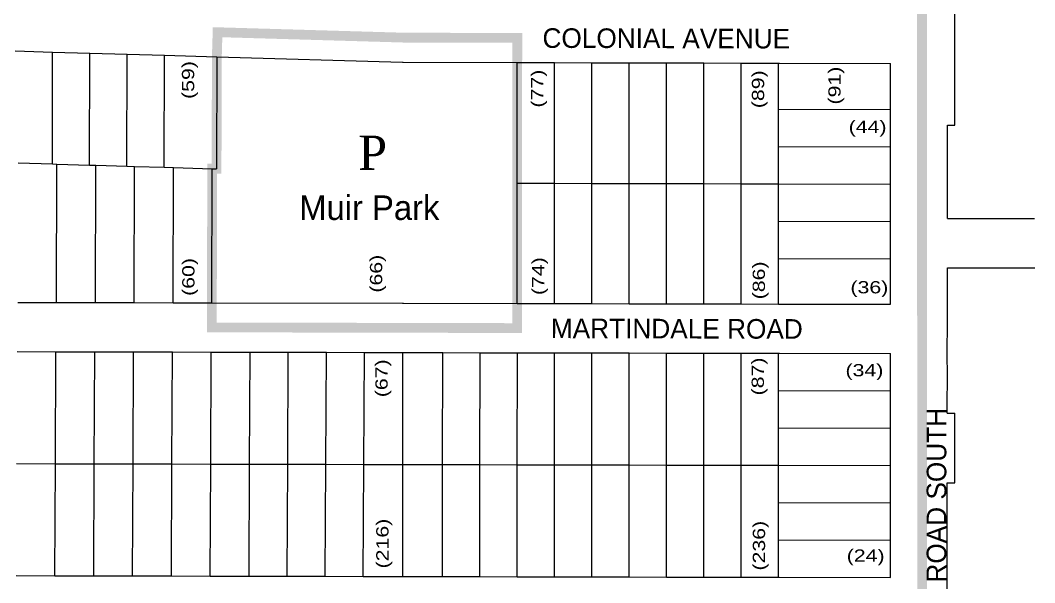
# Model space of a CAD drawing. Header units: millimetres. Extents: x 1745962 to 1749233, y 4525379 to 4529927.
# Drawn here: x 1748158.2 to 1748572.2, y 4528803.7 to 4529033.3 of the extents above; entities that cross this region are included whole.
import ezdxf
from ezdxf.enums import TextEntityAlignment as Align

# ---------------------------------------------------------------- set-up
doc = ezdxf.new("R2010")
doc.units = ezdxf.units.MM
doc.header["$LTSCALE"] = 10
doc.header["$MEASUREMENT"] = 0
for name, color, linetype in [('AROLL_ADDRESS', 44, 'Continuous'), ('AROLL_LOTS', 8, 'Continuous'), ('AROLL_ROADS', 7, 'Continuous'), ('PARKS', 62, 'Continuous'), ('ZONING_STANDARDS', 140, 'Continuous'), ('ZONING_ZONES', 140, 'Continuous')]:
    doc.layers.add(name, color=color, linetype=linetype)
doc.styles.add('DUTCH', font='dutcheb.ttf')
doc.styles.add('Univers Condensed', font='UNVR57W.TTF')
doc.styles.add('Univers Light Condensed', font='unvr47a.ttf')

msp = doc.modelspace()

# ---------------------------------------------------------------- linework, layer by layer
at = {"layer": 'AROLL_LOTS'}
for p, q in [((1748156.16, 4529020.79), (1748171.39, 4529020.34)), ((1748171.27, 4528974.63), (1748171.39, 4529020.34)), ((1748171.39, 4529020.34), (1748186.62, 4529019.89)), ((1748186.5, 4528974.18), (1748186.62, 4529019.89)), ((1748186.62, 4529019.89), (1748201.86, 4529019.45)), ((1748201.74, 4528973.73), (1748201.86, 4529019.45)), ((1748201.86, 4529019.45), (1748217.09, 4529019.01)), ((1748216.97, 4528973.29), (1748217.09, 4529019.01)), ((1748217.09, 4529019.01), (1748238.41, 4529018.38)), ((1748238.41, 4529018.38), (1748238.29, 4528972.67)), ((1748238.41, 4529018.38), (1748314.18, 4529016.17)), ((1748314.18, 4529016.17), (1748314.49, 4529016.16)), ((1748314.49, 4529016.16), (1748361.02, 4529016.04)), ((1748361.02, 4529016.04), (1748376.26, 4529016.01)), ((1748361.02, 4528966.78), (1748361.02, 4529016.04)), ((1748376.25, 4528966.74), (1748376.26, 4529016.01)), ((1748376.26, 4529016.01), (1748391.5, 4529015.97)), ((1748391.49, 4528966.71), (1748391.5, 4529015.97)), ((1748391.5, 4529015.97), (1748406.73, 4529015.94)), ((1748406.72, 4528966.67), (1748406.73, 4529015.94)), ((1748406.73, 4529015.94), (1748421.98, 4529015.9)), ((1748421.97, 4528966.64), (1748421.98, 4529015.9)), ((1748421.98, 4529015.9), (1748437.21, 4529015.87)), ((1748437.2, 4528966.61), (1748437.21, 4529015.87)), ((1748437.21, 4529015.87), (1748452.45, 4529015.83)), ((1748452.44, 4528966.57), (1748452.45, 4529015.83)), ((1748452.45, 4529015.83), (1748467.69, 4529015.8)), ((1748467.68, 4528997.02), (1748467.69, 4529015.8)), ((1748467.69, 4529015.8), (1748468, 4529015.8)), ((1748468, 4529015.8), (1748513.41, 4529015.69)), ((1748513.4, 4528996.91), (1748513.41, 4529015.69)), ((1748467.68, 4528997.02), (1748513.4, 4528996.91)), ((1748467.68, 4528981.77), (1748467.68, 4528997.02)), ((1748513.4, 4528981.67), (1748513.4, 4528996.91)), ((1748467.68, 4528981.77), (1748513.4, 4528981.67)), ((1748467.68, 4528966.54), (1748467.68, 4528981.77)), ((1748513.4, 4528966.42), (1748513.4, 4528981.67)), ((1748157.27, 4528975.04), (1748171.27, 4528974.63)), ((1748171.27, 4528974.63), (1748173.13, 4528974.58)), ((1748172.98, 4528918.11), (1748173.13, 4528974.58)), ((1748173.13, 4528974.58), (1748186.5, 4528974.18)), ((1748186.5, 4528974.18), (1748188.97, 4528974.11)), ((1748188.83, 4528918.07), (1748188.97, 4528974.11)), ((1748188.97, 4528974.11), (1748201.74, 4528973.73)), ((1748201.74, 4528973.73), (1748204.82, 4528973.65)), ((1748204.67, 4528918.04), (1748204.82, 4528973.65)), ((1748204.82, 4528973.65), (1748216.97, 4528973.29)), ((1748216.97, 4528973.29), (1748220.66, 4528973.19)), ((1748220.52, 4528918.01), (1748220.66, 4528973.19)), ((1748220.66, 4528973.19), (1748236.52, 4528972.71)), ((1748236.38, 4528917.96), (1748236.52, 4528972.71)), ((1748236.52, 4528972.71), (1748238.29, 4528972.67)), ((1748361, 4528917.69), (1748361.02, 4528966.78)), ((1748361.02, 4528966.78), (1748376.25, 4528966.74)), ((1748376.24, 4528917.66), (1748376.25, 4528966.74)), ((1748376.25, 4528966.74), (1748391.49, 4528966.71)), ((1748391.48, 4528917.62), (1748391.49, 4528966.71)), ((1748391.49, 4528966.71), (1748406.72, 4528966.67)), ((1748406.72, 4528966.67), (1748421.97, 4528966.64)), ((1748406.72, 4528917.59), (1748406.72, 4528966.67)), ((1748421.95, 4528917.56), (1748421.97, 4528966.64)), ((1748421.97, 4528966.64), (1748437.2, 4528966.61)), ((1748437.19, 4528917.52), (1748437.2, 4528966.61)), ((1748437.2, 4528966.61), (1748452.44, 4528966.57)), ((1748452.43, 4528917.49), (1748452.44, 4528966.57)), ((1748452.44, 4528966.57), (1748467.68, 4528966.54)), ((1748467.67, 4528951.29), (1748467.68, 4528966.54)), ((1748467.68, 4528966.54), (1748513.4, 4528966.42)), ((1748513.39, 4528951.19), (1748513.4, 4528966.42)), ((1748467.67, 4528951.29), (1748513.39, 4528951.19)), ((1748467.67, 4528936.06), (1748467.67, 4528951.29)), ((1748513.39, 4528935.95), (1748513.39, 4528951.19)), ((1748467.67, 4528936.06), (1748513.39, 4528935.95)), ((1748467.67, 4528917.46), (1748467.67, 4528936.06)), ((1748513.39, 4528917.36), (1748513.39, 4528935.95)), ((1748157.12, 4528918.14), (1748172.98, 4528918.11)), ((1748172.98, 4528918.11), (1748188.83, 4528918.07)), ((1748188.83, 4528918.07), (1748204.67, 4528918.04)), ((1748204.67, 4528918.04), (1748220.52, 4528918.01)), ((1748220.52, 4528918.01), (1748236.38, 4528917.96)), ((1748236.38, 4528917.96), (1748314.24, 4528917.8)), ((1748314.24, 4528917.8), (1748314.54, 4528917.8)), ((1748314.54, 4528917.8), (1748361, 4528917.69)), ((1748361, 4528917.69), (1748376.24, 4528917.66)), ((1748376.24, 4528917.66), (1748391.48, 4528917.62)), ((1748391.48, 4528917.62), (1748406.72, 4528917.59)), ((1748406.72, 4528917.59), (1748421.95, 4528917.56)), ((1748421.95, 4528917.56), (1748437.19, 4528917.52)), ((1748437.19, 4528917.52), (1748452.43, 4528917.49)), ((1748452.43, 4528917.49), (1748467.67, 4528917.46)), ((1748467.67, 4528917.46), (1748467.97, 4528917.46)), ((1748467.97, 4528917.46), (1748513.39, 4528917.36)), ((1748156.91, 4528898.04), (1748172.76, 4528898)), ((1748172.56, 4528852.28), (1748172.76, 4528898)), ((1748172.76, 4528898), (1748188.62, 4528897.97)), ((1748188.4, 4528852.25), (1748188.62, 4528897.97)), ((1748188.62, 4528897.97), (1748204.46, 4528897.94)), ((1748204.24, 4528852.21), (1748204.46, 4528897.94)), ((1748204.46, 4528897.94), (1748220.31, 4528897.89)), ((1748220.1, 4528852.18), (1748220.31, 4528897.89)), ((1748220.31, 4528897.89), (1748236.16, 4528897.86)), ((1748235.94, 4528852.15), (1748236.16, 4528897.86)), ((1748236.16, 4528897.86), (1748252.01, 4528897.82)), ((1748251.79, 4528852.11), (1748252.01, 4528897.82)), ((1748252.01, 4528897.82), (1748267.55, 4528897.79)), ((1748267.33, 4528852.08), (1748267.55, 4528897.79)), ((1748267.55, 4528897.79), (1748283.1, 4528897.76)), ((1748282.87, 4528852.04), (1748283.1, 4528897.76)), ((1748283.1, 4528897.76), (1748298.63, 4528897.72)), ((1748298.42, 4528852.01), (1748298.63, 4528897.72)), ((1748298.63, 4528897.72), (1748314.08, 4528897.69)), ((1748314.08, 4528897.69), (1748314.38, 4528897.69)), ((1748314.38, 4528897.69), (1748330.59, 4528897.65)), ((1748314.38, 4528851.98), (1748314.38, 4528897.69)), ((1748330.53, 4528851.93), (1748330.59, 4528897.65)), ((1748330.59, 4528897.65), (1748345.82, 4528897.61)), ((1748345.77, 4528851.9), (1748345.82, 4528897.61)), ((1748345.82, 4528897.61), (1748361.05, 4528897.59)), ((1748361, 4528851.86), (1748361.05, 4528897.59)), ((1748361.05, 4528897.59), (1748376.28, 4528897.55)), ((1748376.24, 4528851.83), (1748376.28, 4528897.55)), ((1748376.28, 4528897.55), (1748391.52, 4528897.52)), ((1748391.48, 4528851.8), (1748391.52, 4528897.52)), ((1748391.52, 4528897.52), (1748406.75, 4528897.48)), ((1748406.72, 4528851.76), (1748406.75, 4528897.48)), ((1748406.75, 4528897.48), (1748421.98, 4528897.45)), ((1748421.95, 4528851.73), (1748421.98, 4528897.45)), ((1748421.98, 4528897.45), (1748437.21, 4528897.41)), ((1748437.19, 4528851.69), (1748437.21, 4528897.41)), ((1748437.21, 4528897.41), (1748452.45, 4528897.38)), ((1748452.42, 4528851.66), (1748452.45, 4528897.38)), ((1748452.45, 4528897.38), (1748467.68, 4528897.34)), ((1748467.68, 4528897.34), (1748467.99, 4528897.34)), ((1748467.68, 4528882.11), (1748467.68, 4528897.34)), ((1748467.99, 4528897.34), (1748513.38, 4528897.25)), ((1748513.38, 4528882), (1748513.38, 4528897.25)), ((1748467.67, 4528866.87), (1748467.68, 4528882.11)), ((1748467.68, 4528882.11), (1748513.38, 4528882)), ((1748513.37, 4528866.77), (1748513.38, 4528882)), ((1748467.66, 4528851.63), (1748467.67, 4528866.87)), ((1748467.67, 4528866.87), (1748513.37, 4528866.77)), ((1748513.37, 4528851.52), (1748513.37, 4528866.77)), ((1748156.71, 4528852.33), (1748172.56, 4528852.28)), ((1748172.34, 4528806.57), (1748172.56, 4528852.28)), ((1748172.56, 4528852.28), (1748188.4, 4528852.25)), ((1748188.2, 4528806.54), (1748188.4, 4528852.25)), ((1748188.4, 4528852.25), (1748204.24, 4528852.21)), ((1748204.04, 4528806.5), (1748204.24, 4528852.21)), ((1748204.24, 4528852.21), (1748220.1, 4528852.18)), ((1748219.88, 4528806.47), (1748220.1, 4528852.18)), ((1748220.1, 4528852.18), (1748235.94, 4528852.15)), ((1748235.72, 4528806.43), (1748235.94, 4528852.15)), ((1748235.94, 4528852.15), (1748251.79, 4528852.11)), ((1748251.57, 4528806.4), (1748251.79, 4528852.11)), ((1748251.79, 4528852.11), (1748267.33, 4528852.08)), ((1748267.11, 4528806.36), (1748267.33, 4528852.08)), ((1748267.33, 4528852.08), (1748282.87, 4528852.04)), ((1748282.65, 4528806.33), (1748282.87, 4528852.04)), ((1748282.87, 4528852.04), (1748298.42, 4528852.01)), ((1748298.19, 4528806.29), (1748298.42, 4528852.01)), ((1748298.42, 4528852.01), (1748314.38, 4528851.98)), ((1748314.35, 4528806.26), (1748314.38, 4528851.98)), ((1748314.38, 4528851.98), (1748330.53, 4528851.93)), ((1748330.47, 4528806.22), (1748330.53, 4528851.93)), ((1748330.53, 4528851.93), (1748345.77, 4528851.9)), ((1748345.72, 4528806.18), (1748345.77, 4528851.9)), ((1748345.77, 4528851.9), (1748361, 4528851.86)), ((1748360.95, 4528806.15), (1748361, 4528851.86)), ((1748361, 4528851.86), (1748376.24, 4528851.83)), ((1748376.2, 4528806.12), (1748376.24, 4528851.83)), ((1748376.24, 4528851.83), (1748391.48, 4528851.8)), ((1748391.43, 4528806.08), (1748391.48, 4528851.8)), ((1748391.48, 4528851.8), (1748406.72, 4528851.76)), ((1748406.68, 4528806.05), (1748406.72, 4528851.76)), ((1748406.72, 4528851.76), (1748421.95, 4528851.73)), ((1748421.91, 4528806.02), (1748421.95, 4528851.73)), ((1748421.95, 4528851.73), (1748437.19, 4528851.69)), ((1748437.16, 4528805.98), (1748437.19, 4528851.69)), ((1748437.19, 4528851.69), (1748452.42, 4528851.66)), ((1748452.4, 4528805.94), (1748452.42, 4528851.66)), ((1748452.42, 4528851.66), (1748467.66, 4528851.63)), ((1748467.66, 4528851.63), (1748513.37, 4528851.52)), ((1748467.66, 4528836.39), (1748467.66, 4528851.63)), ((1748513.36, 4528836.29), (1748513.37, 4528851.52)), ((1748467.65, 4528821.15), (1748467.66, 4528836.39)), ((1748467.66, 4528836.39), (1748513.36, 4528836.29)), ((1748513.36, 4528821.05), (1748513.36, 4528836.29)), ((1748467.64, 4528805.91), (1748467.65, 4528821.15)), ((1748467.65, 4528821.15), (1748513.36, 4528821.05)), ((1748513.37, 4528805.81), (1748513.36, 4528821.05)), ((1748156.5, 4528806.61), (1748172.34, 4528806.57)), ((1748172.34, 4528806.57), (1748188.2, 4528806.54)), ((1748188.2, 4528806.54), (1748204.04, 4528806.5)), ((1748204.04, 4528806.5), (1748219.88, 4528806.47)), ((1748219.88, 4528806.47), (1748235.72, 4528806.43)), ((1748235.72, 4528806.43), (1748251.57, 4528806.4)), ((1748251.57, 4528806.4), (1748267.11, 4528806.36)), ((1748267.11, 4528806.36), (1748282.65, 4528806.33)), ((1748282.65, 4528806.33), (1748298.19, 4528806.29)), ((1748298.19, 4528806.29), (1748314.03, 4528806.26)), ((1748314.03, 4528806.26), (1748314.35, 4528806.26)), ((1748314.35, 4528806.26), (1748330.47, 4528806.22)), ((1748330.47, 4528806.22), (1748345.72, 4528806.18)), ((1748345.72, 4528806.18), (1748360.95, 4528806.15)), ((1748360.95, 4528806.15), (1748376.2, 4528806.12)), ((1748376.2, 4528806.12), (1748391.43, 4528806.08)), ((1748391.43, 4528806.08), (1748406.68, 4528806.05)), ((1748406.68, 4528806.05), (1748421.91, 4528806.02)), ((1748421.91, 4528806.02), (1748437.16, 4528805.98)), ((1748437.16, 4528805.98), (1748452.4, 4528805.94)), ((1748452.4, 4528805.94), (1748467.64, 4528805.91)), ((1748467.64, 4528805.91), (1748467.94, 4528805.91)), ((1748467.94, 4528805.91), (1748513.37, 4528805.81))]:
    msp.add_line(p, q, dxfattribs=at)
for points in [[(1748539.62, 4529025.51), (1748539.62, 4529045.92)], [(1748539.61, 4529004.17), (1748539.62, 4529025.51)], [(1748539.61, 4528990.46), (1748539.61, 4529004.17)], [(1748536.56, 4528990.46), (1748539.61, 4528990.46)], [(1748536.56, 4528971.41), (1748536.56, 4528990.46)], [(1748536.56, 4528952.36), (1748536.56, 4528971.41)], [(1748536.56, 4528952.36), (1748572.16, 4528952.4)], [(1748536.55, 4528932.25), (1748572.21, 4528932.29)], [(1748536.55, 4528913.21), (1748536.55, 4528932.25)], [(1748536.54, 4528894.16), (1748536.55, 4528913.21)], [(1748536.55, 4528891.12), (1748536.54, 4528894.16)], [(1748536.54, 4528872.88), (1748536.55, 4528891.12)], [(1748536.54, 4528872.88), (1748539.58, 4528872.88)], [(1748539.59, 4528859.16), (1748539.58, 4528872.88)], [(1748539.58, 4528844.54), (1748539.59, 4528859.16)], [(1748536.53, 4528844.53), (1748539.58, 4528844.54)], [(1748536.53, 4528829.28), (1748536.53, 4528844.53)], [(1748536.52, 4528825.39), (1748536.53, 4528829.28)], [(1748536.53, 4528819.3), (1748536.52, 4528825.39)], [(1748536.52, 4528810.14), (1748536.53, 4528819.3)], [(1748536.52, 4528797.88), (1748536.52, 4528810.14)]]:
    msp.add_lwpolyline(points, dxfattribs=at)
at = {"layer": 'ZONING_ZONES', "const_width": 4}
msp.add_lwpolyline([(1748526.31, 4528706.92), (1748525.98, 4529612.04)], dxfattribs=at)
msp.add_lwpolyline([(1748236.35, 4528907.91), (1748236.38, 4528917.96), (1748236.52, 4528972.71), (1748238.29, 4528972.67), (1748238.41, 4529018.38), (1748238.71, 4529028.42), (1748314.34, 4529026.22), (1748361.04, 4529026.09), (1748361.02, 4529016.04), (1748361.02, 4528966.78), (1748361, 4528917.69), (1748360.98, 4528907.64), (1748314.22, 4528907.75)], close=True, dxfattribs=at)

# ---------------------------------------------------------------- texts
at = {"layer": 'AROLL_ADDRESS', "style": 'Univers Light Condensed', "width": 1.3}
for s, rotation, p in [('(59)', 90, (1748229.16, 4529001.18)), ('(77)', 90, (1748371.69, 4528997.67)), ('(89)', 90, (1748461.78, 4528997.4)), ('(91)', 90, (1748492.98, 4528998.91)), ('(44)', 359.87, (1748496.27, 4528987.35)), ('(66)', 90, (1748305.9, 4528922.12)), ('(60)', 90, (1748229.28, 4528920.79)), ('(74)', 90, (1748372.05, 4528921.12)), ('(86)', 90, (1748462.11, 4528919.39)), ('(36)', 359.87, (1748496.99, 4528921.84)), ('(67)', 90, (1748308.12, 4528879.42)), ('(87)', 90, (1748461.68, 4528880.17)), ('(34)', 359.87, (1748494.98, 4528887.98)), ('(216)', 90, (1748308.47, 4528809.54)), ('(236)', 90, (1748462.16, 4528808.68)), ('(24)', 359.87, (1748495.47, 4528812.29))]:
    msp.add_text(s, height=5, rotation=rotation, dxfattribs=at).set_placement(p)
at = {"layer": 'AROLL_ROADS', "style": 'Univers Condensed'}
for s, rotation, p in [('COLONIAL AVENUE', 359.85, (1748371.31, 4529022.04)), ('MARTINDALE ROAD', 359.85, (1748374.72, 4528903.55)), ('BELLAMY ROAD SOUTH', 89.95, (1748536.05, 4528751.43))]:
    msp.add_text(s, height=8, rotation=rotation, dxfattribs=at).set_placement(p)
at = {"layer": 'PARKS', "style": 'Univers Light Condensed'}
msp.add_text('Muir Park', height=10, dxfattribs=at).set_placement((1748300.64, 4528956.98), align=Align.MIDDLE)
at = {"layer": 'ZONING_STANDARDS', "style": 'DUTCH'}
msp.add_text('P', height=14, dxfattribs=at).set_placement((1748302.02, 4528979.23), align=Align.MIDDLE_CENTER)

doc.saveas('drawing.dxf')
